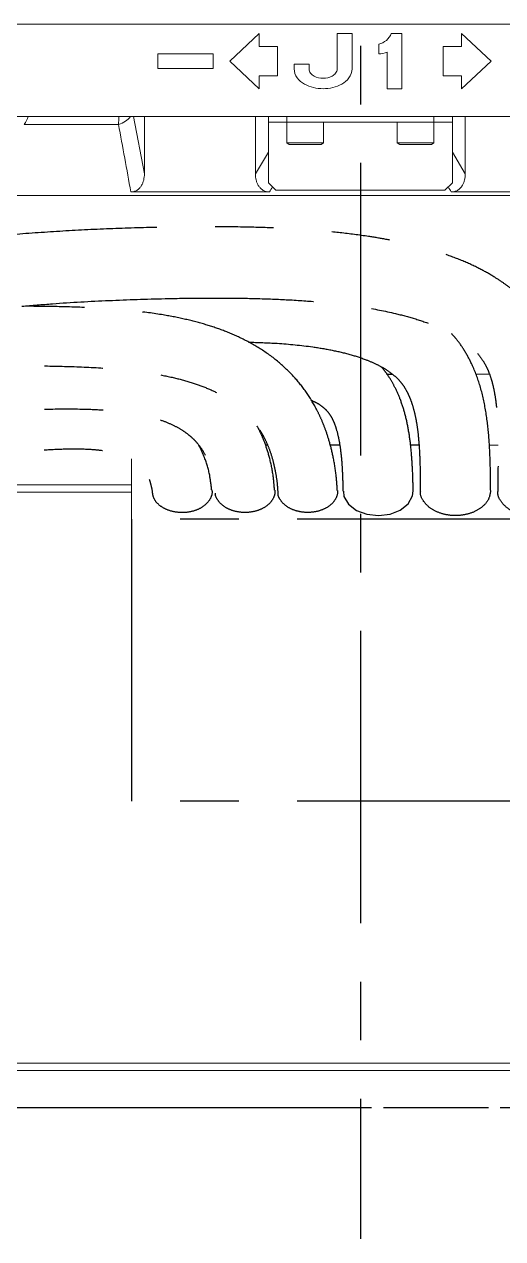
# Model space of a CAD drawing. Extents: x -2384 to 29887, y -2542 to 22350.
# Drawn here: x 1766 to 1896.1, y 956.9 to 1286.5 of the extents above; entities that cross this region are included whole.
import ezdxf

# ---------------------------------------------------------------- set-up
doc = ezdxf.new("R2010")
doc.units = 0
doc.header["$LTSCALE"] = 63.5
doc.header["$MEASUREMENT"] = 0
doc.linetypes.add('CENTER', pattern=[2, 1.25, -0.25, 0.25, -0.25])
doc.linetypes.add('PHANTOM', pattern=[2.5, 1.25, -0.25, 0.25, -0.25, 0.25, -0.25])
doc.layers.get('0').update_dxf_attribs({"linetype": 'CONTINUOUS'})
doc.layers.add('2', color=2, linetype='CENTER')
doc.layers.add('4', color=6, linetype='PHANTOM')

msp = doc.modelspace()

# ---------------------------------------------------------------- linework, layer by layer
at = {"color": 6, "lineweight": 0}
for p, q in [((2007.95, 1286.55), (1706.81, 1286.55)), ((1821.9, 1276.55), (1829.89, 1284.04)), ((1829.89, 1284.04), (1829.89, 1280.55)), ((1851.09, 1284.05), (1855.14, 1284.05)), ((1851.09, 1274.44), (1851.09, 1284.05)), ((1855.14, 1284.05), (1855.14, 1274.45)), ((1868.69, 1284.05), (1865.79, 1284.05)), ((1868.69, 1269.05), (1868.69, 1284.05)), ((1884.88, 1284.06), (1884.88, 1280.55)), ((1892.9, 1276.54), (1884.88, 1284.06)), ((1829.89, 1280.55), (1834.89, 1280.55)), ((1834.89, 1280.55), (1834.89, 1272.55)), ((1862.39, 1281.16), (1862.39, 1278.51)), ((1864.64, 1278.98), (1864.64, 1269.05)), ((1879.88, 1280.55), (1879.88, 1272.55)), ((1884.88, 1280.55), (1879.88, 1280.55)), ((1802.39, 1278.55), (1802.39, 1274.55)), ((1817.39, 1278.55), (1802.39, 1278.55)), ((1817.39, 1274.55), (1817.39, 1278.55)), ((1829.89, 1269.06), (1821.9, 1276.55)), ((1839.39, 1275.72), (1843.44, 1275.72)), ((1839.39, 1274.45), (1839.39, 1275.72)), ((1843.44, 1275.72), (1843.44, 1274.44)), ((1884.88, 1269.03), (1892.9, 1276.54)), ((1802.39, 1274.55), (1817.39, 1274.55)), ((1829.89, 1272.55), (1829.89, 1269.06)), ((1834.89, 1272.55), (1829.89, 1272.55)), ((1879.88, 1272.55), (1884.88, 1272.55)), ((1884.88, 1272.55), (1884.88, 1269.03)), ((1864.64, 1269.05), (1868.69, 1269.05)), ((2095.56, 1261.55), (1573.38, 1261.55)), ((1791.66, 1259.38), (1766.05, 1259.38)), ((1795.72, 1261.55), (1798.69, 1245.97)), ((1798.69, 1245.97), (1798.69, 1261.55)), ((1828.88, 1245.97), (1828.88, 1261.55)), ((1832.38, 1259.95), (1832.38, 1261.55)), ((1832.38, 1259.95), (1832.38, 1259.95)), ((1837.38, 1259.95), (1832.38, 1259.95)), ((1832.38, 1259.95), (1832.38, 1243.55)), ((1832.38, 1259.95), (1837.38, 1259.95)), ((1837.38, 1261.55), (1837.38, 1259.95)), ((1837.38, 1259.95), (1877.38, 1259.95)), ((1837.38, 1259.95), (1837.38, 1254.35)), ((1847.38, 1259.95), (1867.38, 1259.95)), ((1847.38, 1254.35), (1847.38, 1259.95)), ((1867.38, 1259.95), (1867.38, 1254.35)), ((1877.38, 1259.95), (1877.38, 1261.55)), ((1877.38, 1259.95), (1882.38, 1259.95)), ((1882.38, 1259.95), (1877.38, 1259.95)), ((1877.38, 1254.35), (1877.38, 1259.95)), ((1882.38, 1261.55), (1882.38, 1259.95)), ((1882.38, 1259.95), (1882.38, 1259.95)), ((1882.38, 1243.55), (1882.38, 1259.95)), ((1885.88, 1245.97), (1885.88, 1261.55)), ((1837.38, 1254.35), (1838.07, 1253.95)), ((1847.38, 1254.35), (1837.38, 1254.35)), ((1838.07, 1253.95), (1846.69, 1253.95)), ((1846.69, 1253.95), (1847.38, 1254.35)), ((1867.38, 1254.35), (1868.07, 1253.95)), ((1877.38, 1254.35), (1867.38, 1254.35)), ((1868.07, 1253.95), (1876.69, 1253.95)), ((1876.69, 1253.95), (1877.38, 1254.35)), ((1828.88, 1245.97), (1832.38, 1251.8)), ((1882.38, 1251.8), (1885.88, 1245.97)), ((1832.38, 1243.55), (1834.38, 1241.55)), ((1880.38, 1241.55), (1882.38, 1243.55)), ((2082.38, 1240.05), (1632.38, 1240.05)), ((1832.68, 1241.05), (1795, 1241.05)), ((1834.38, 1241.55), (1880.38, 1241.55)), ((1919.76, 1241.05), (1882.08, 1241.05)), ((1888.74, 1191.55), (1892.52, 1191.55)), ((1894.81, 1172.28), (1892.42, 1172.28)), ((1795.18, 1168.6), (1795.18, 1152.21)), ((1752.38, 1161.55), (1795.18, 1161.55)), ((1795.18, 1159.55), (1752.38, 1159.55)), ((1752.38, 1004.55), (1962.38, 1004.55)), ((1962.38, 1002.55), (1752.38, 1002.55))]:
    msp.add_line(p, q, dxfattribs=at)
for centre, radius, start, end in [((1861.34, 1285.85), 4.8, 282.6482, 337.9757), ((1862.01, 1285.85), 7.35, 272.9321, 290.931), ((1755.51, 1266.14), 12.52, 327.3274, 338.1905), ((1687.3, 1265.88), 104.57, 356.4364, 357.5991), ((-4983.16, 16.24), 6887.94, 10.242739, 10.397751), ((3966.02, -7.44), 2471.81, 149.62551, 149.66281), ((-251.26, -7.43), 2471.81, 30.33719, 30.37447)]:
    msp.add_arc(centre, radius, start, end, dxfattribs=at)
msp.add_ellipse((1790.53, 1262.92), major_axis=(4.91, 0.94), ratio=0.739942, start_param=4.80091, end_param=5.655664, dxfattribs=at)
for points, knots in [([(1855.14, 1274.45), (1855.14, 1273.56), (1854.81, 1272.72), (1853.76, 1271.3), (1853.07, 1270.75), (1850.79, 1269.44), (1849.02, 1269.06), (1845.51, 1269.06), (1843.74, 1269.44), (1841.45, 1270.75), (1840.76, 1271.31), (1839.72, 1272.72), (1839.39, 1273.57), (1839.39, 1274.45)], [0, 0, 0, 0, 0.125, 0.125, 0.25, 0.25, 0.5, 0.5, 0.75, 0.75, 0.875, 0.875, 1, 1, 1, 1]), ([(1843.44, 1274.44), (1843.44, 1274.01), (1843.61, 1273.6), (1844.13, 1272.93), (1844.47, 1272.67), (1845.57, 1272.07), (1846.42, 1271.9), (1848.1, 1271.89), (1848.95, 1272.07), (1850.06, 1272.67), (1850.4, 1272.94), (1850.92, 1273.6), (1851.09, 1274.01), (1851.09, 1274.44)], [0, 0, 0, 0, 0.125, 0.125, 0.25, 0.25, 0.5, 0.5, 0.75, 0.75, 0.875, 0.875, 1, 1, 1, 1]), ([(1798.69, 1245.97), (1798.69, 1245.38), (1798.63, 1244.81), (1798.43, 1243.97), (1798.34, 1243.7), (1798.12, 1243.15), (1797.99, 1242.9), (1797.68, 1242.41), (1797.5, 1242.18), (1797.09, 1241.79), (1796.87, 1241.61), (1796.5, 1241.4), (1796.37, 1241.34), (1796.11, 1241.23), (1795.98, 1241.19), (1795.57, 1241.08), (1795.29, 1241.05), (1795, 1241.05)], [0, 0, 0, 0, 0.25, 0.25, 0.375, 0.375, 0.5, 0.5, 0.625, 0.625, 0.75, 0.75, 0.8125, 0.8125, 0.875, 0.875, 1, 1, 1, 1]), ([(1832.68, 1241.05), (1832.39, 1241.05), (1832.1, 1241.08), (1831.68, 1241.18), (1831.54, 1241.23), (1831.27, 1241.33), (1831.14, 1241.4), (1830.89, 1241.54), (1830.77, 1241.61), (1830.54, 1241.79), (1830.42, 1241.88), (1830.11, 1242.18), (1829.92, 1242.4), (1829.6, 1242.89), (1829.47, 1243.15), (1829.24, 1243.68), (1829.15, 1243.96), (1828.94, 1244.81), (1828.88, 1245.38), (1828.88, 1245.97)], [0, 0, 0, 0, 0.125, 0.125, 0.1875, 0.1875, 0.25, 0.25, 0.3125, 0.3125, 0.375, 0.375, 0.5, 0.5, 0.625, 0.625, 0.75, 0.75, 1, 1, 1, 1]), ([(1885.88, 1245.97), (1885.88, 1245.38), (1885.82, 1244.81), (1885.61, 1243.97), (1885.52, 1243.7), (1885.3, 1243.15), (1885.16, 1242.9), (1884.84, 1242.41), (1884.66, 1242.18), (1884.24, 1241.79), (1884.01, 1241.61), (1883.63, 1241.4), (1883.49, 1241.34), (1883.22, 1241.23), (1883.09, 1241.19), (1882.67, 1241.08), (1882.37, 1241.05), (1882.08, 1241.05)], [0, 0, 0, 0, 0.25, 0.25, 0.375, 0.375, 0.5, 0.5, 0.625, 0.625, 0.75, 0.75, 0.8125, 0.8125, 0.875, 0.875, 1, 1, 1, 1])]:
    msp.add_open_spline(points, degree=3, knots=knots, dxfattribs=at)
at = {"layer": '2'}
msp.add_line((1857.38, 1883.92), (1857.38, 956.93), dxfattribs=at)
at = {"layer": '4'}
for p, q in [((1864.65, 1191.55), (1866.15, 1191.55)), ((1832.18, 1172.28), (1831.61, 1172.28)), ((1851.77, 1172.28), (1849.21, 1172.28)), ((1873.33, 1172.28), (1871.05, 1172.28)), ((1919.58, 1152.21), (1795.18, 1152.21)), ((1795.18, 1152.21), (1795.18, 1075.72)), ((1919.58, 1075.72), (1795.18, 1075.72)), ((149.14, 992.55), (6952.97, 992.55)), ((669.83, 992.55), (6952.97, 992.55))]:
    msp.add_line(p, q, dxfattribs=at)
at = {"layer": '4', "flags": 128}
msp.add_lwpolyline([(1852.76, 1159.82), (1852.89, 1158.39), (1854.15, 1156.29), (1856.31, 1154.61), (1859.14, 1153.54), (1862.3, 1153.18), (1865.46, 1153.59), (1868.24, 1154.71), (1870.34, 1156.42), (1871.53, 1158.53), (1871.74, 1159.94), (1871.74, 1159.94)], dxfattribs=at)
at = {"layer": '4'}
for points, knots in [([(1913.81, 1160), (1913.83, 1161.38), (1913.87, 1165.06), (1913.96, 1171.61), (1913.84, 1178.76), (1913.35, 1185.27), (1912.51, 1190.86), (1911.24, 1196.01), (1909.56, 1200.56), (1907.61, 1204.39), (1905.55, 1207.47), (1903.55, 1209.91), (1901.72, 1211.83), (1900.07, 1213.35), (1898.4, 1214.75), (1896.39, 1216.27), (1893.53, 1218.17), (1889.66, 1220.35), (1884.84, 1222.54), (1879.6, 1224.45), (1874.34, 1226), (1869.28, 1227.22), (1864.4, 1228.19), (1858.64, 1229.15), (1852.03, 1229.99), (1844.38, 1230.69), (1836.56, 1231.17), (1827.33, 1231.51), (1816.55, 1231.64), (1804.05, 1231.51), (1790.9, 1231.14), (1777.44, 1230.5), (1764.06, 1229.58), (1750.11, 1228.32), (1735.67, 1226.69), (1720.85, 1224.66), (1706.52, 1222.37), (1692.58, 1219.85), (1682.58, 1217.88), (1677.23, 1216.74), (1676.38, 1216.56)], [0, 0, 0, 0, 0.0179622, 0.0480949, 0.07715, 0.0983311, 0.1183651, 0.1369627, 0.1538367, 0.1687294, 0.1813528, 0.1920509, 0.2011531, 0.2086842, 0.2151028, 0.2236565, 0.2348931, 0.2508073, 0.269816, 0.2895585, 0.3081812, 0.3258066, 0.3425782, 0.35858, 0.3848042, 0.4096817, 0.4357282, 0.4630887, 0.5015872, 0.542503, 0.5860383, 0.6302557, 0.673669, 0.7162844, 0.7663417, 0.815199, 0.8628389, 0.9099731, 0.9570509, 0.9659789, 0.9659789, 0.9659789, 0.9659789]), ([(1851.12, 1160.04), (1851.04, 1161.35), (1850.85, 1164.37), (1850.12, 1168.76), (1849.1, 1173), (1847.97, 1176.46), (1846.81, 1179.33), (1845.26, 1182.58), (1843.02, 1186.36), (1839.64, 1190.71), (1835.51, 1194.73), (1830.74, 1198.26), (1825.67, 1201.11), (1820.59, 1203.32), (1815.37, 1205.1), (1809.81, 1206.55), (1803.27, 1207.82), (1795.71, 1208.82), (1787.2, 1209.49), (1778.35, 1209.86), (1769.23, 1210.01), (1757.82, 1210.04), (1744.29, 1210.08), (1728.83, 1210.47), (1713.15, 1211.12), (1697.13, 1212.05), (1684.72, 1212.95), (1677.82, 1213.5), (1676.38, 1213.62)], [0, 0, 0, 0, 0.0130626, 0.0300845, 0.0447127, 0.0569333, 0.066742, 0.0756081, 0.0928098, 0.109913, 0.1285513, 0.147339, 0.1644974, 0.180496, 0.1956998, 0.2115669, 0.228518, 0.2502036, 0.2725858, 0.29537, 0.318572, 0.3422042, 0.381753, 0.4202024, 0.4577065, 0.4986908, 0.5395392, 0.5503154, 0.5503154, 0.5503154, 0.5503154]), ([(1765.38, 1210.01), (1768.16, 1210.25), (1776.05, 1210.93), (1789.07, 1211.63), (1802.72, 1212.09), (1814.49, 1212.27), (1824.22, 1212.25), (1833.35, 1212.02), (1841.89, 1211.57), (1850.13, 1210.86), (1858.45, 1209.79), (1865.82, 1208.38), (1872.15, 1206.71), (1877.17, 1204.99), (1881.38, 1203.1), (1884.66, 1201.18), (1887.1, 1199.37), (1889.09, 1197.45), (1890.57, 1195.53), (1891.71, 1193.51), (1892.59, 1191.43), (1893.29, 1189.11), (1893.88, 1186.4), (1894.35, 1183.09), (1894.68, 1179.03), (1894.83, 1174.25), (1894.83, 1168.84), (1894.75, 1163.95), (1894.72, 1161.03), (1894.71, 1159.96)], [0, 0, 0, 0, 0.046717, 0.132509, 0.218436, 0.276769, 0.33218, 0.384489, 0.433693, 0.480002, 0.528458, 0.581253, 0.613599, 0.64653, 0.677855, 0.699215, 0.718784, 0.736843, 0.754031, 0.768139, 0.782918, 0.798547, 0.815641, 0.837061, 0.863582, 0.895442, 0.932706, 0.975287, 1, 1, 1, 1]), ([(1826.94, 1200.28), (1829.56, 1200.2), (1835.45, 1200.02), (1843.04, 1199.25), (1849.62, 1198.16), (1854.48, 1197.02), (1858.54, 1195.71), (1861.76, 1194.33), (1864.18, 1193), (1866.16, 1191.6), (1867.72, 1190.18), (1868.96, 1188.7), (1869.87, 1187.22), (1870.62, 1185.69), (1871.26, 1184.06), (1871.9, 1181.99), (1872.51, 1179.31), (1873.03, 1175.94), (1873.4, 1171.89), (1873.6, 1167.26), (1873.66, 1163.15), (1873.66, 1160.74), (1873.66, 1159.92)], [0, 0, 0, 0, 0.097144, 0.21786, 0.284359, 0.347402, 0.4063, 0.446185, 0.481905, 0.51389, 0.542191, 0.567407, 0.593922, 0.614307, 0.637456, 0.666016, 0.703511, 0.750869, 0.80897, 0.878212, 0.958474, 1, 1, 1, 1]), ([(1892.76, 1160.07), (1892.76, 1160.98), (1892.76, 1163.79), (1892.67, 1168.97), (1892.3, 1175.51), (1891.47, 1182.2), (1889.98, 1188.62), (1887.96, 1193.97), (1885.66, 1198.11), (1883.8, 1200.8), (1882.55, 1202.15), (1882.15, 1202.59)], [0, 0, 0, 0, 0.072203, 0.22376, 0.374682, 0.525985, 0.667855, 0.797106, 0.885551, 0.963491, 1, 1, 1, 1]), ([(1676.38, 1197.44), (1676.49, 1197.43), (1682.92, 1196.92), (1693.4, 1196.15), (1707.84, 1195.27), (1720.04, 1194.68), (1732.4, 1194.23), (1744.14, 1193.98), (1755.3, 1193.9), (1765.79, 1193.89), (1776.38, 1193.77), (1785.88, 1193.4), (1793.96, 1192.74), (1800.43, 1191.9), (1806.1, 1190.82), (1811.06, 1189.51), (1815.44, 1187.97), (1819.39, 1186.15), (1823.05, 1183.92), (1826.25, 1181.29), (1828.34, 1178.92), (1829.67, 1177.06), (1830.59, 1175.6), (1831.57, 1173.77), (1832.55, 1171.51), (1833.47, 1168.78), (1834.24, 1165.55), (1834.76, 1162.4), (1834.89, 1160.28), (1834.94, 1159.45)], [0.4724222, 0.4724222, 0.4724222, 0.4724222, 0.4732949, 0.5229007, 0.5546082, 0.5864097, 0.6183607, 0.6515275, 0.6786275, 0.7064454, 0.7349055, 0.7635952, 0.7838108, 0.8023874, 0.8193572, 0.8347672, 0.8493843, 0.8640841, 0.8798467, 0.8972797, 0.9140415, 0.9201918, 0.9275945, 0.9366273, 0.9473286, 0.9597419, 0.9739021, 0.989813, 1, 1, 1, 1]), ([(1871.72, 1160.14), (1871.71, 1160.87), (1871.68, 1163.18), (1871.51, 1167.19), (1871.13, 1172), (1870.49, 1176.59), (1869.55, 1180.9), (1868.29, 1184.76), (1866.86, 1187.99), (1865.43, 1190.44), (1864.23, 1192.22), (1863.47, 1193.13), (1863.15, 1193.51)], [0, 0, 0, 0, 0.073274, 0.231419, 0.375508, 0.508012, 0.629901, 0.739478, 0.833576, 0.908385, 0.960941, 1, 1, 1, 1]), ([(1843.99, 1184.51), (1844.45, 1184.31), (1845.49, 1183.86), (1846.87, 1182.97), (1848.05, 1181.94), (1848.87, 1180.95), (1849.56, 1179.87), (1850.24, 1178.47), (1850.96, 1176.42), (1851.62, 1173.64), (1852.13, 1170.14), (1852.46, 1166.08), (1852.6, 1162.54), (1852.62, 1160.48), (1852.63, 1159.81)], [0, 0, 0, 0, 0.04714, 0.104746, 0.151485, 0.193797, 0.226004, 0.27465, 0.344997, 0.442521, 0.570218, 0.727862, 0.911627, 1, 1, 1, 1]), ([(1676.38, 1182.08), (1678.04, 1182), (1685.01, 1181.64), (1697.29, 1181.15), (1713.34, 1180.78), (1729.76, 1180.72), (1746.71, 1181.04), (1761.73, 1181.77), (1774.29, 1182.19), (1782.97, 1182.15), (1789.93, 1181.73), (1795.37, 1181.07), (1799.92, 1180.14), (1803.61, 1179.02), (1806.54, 1177.8), (1808.88, 1176.5), (1810.4, 1175.4), (1811.4, 1174.56), (1812.28, 1173.74), (1813.37, 1172.54), (1814.59, 1170.84), (1815.82, 1168.56), (1816.9, 1165.61), (1817.64, 1162.48), (1817.82, 1160.24), (1817.89, 1159.31)], [0.5062531, 0.5062531, 0.5062531, 0.5062531, 0.5202766, 0.5651543, 0.6101486, 0.6563262, 0.7047893, 0.755146, 0.7857642, 0.8145017, 0.8325837, 0.8497749, 0.8664307, 0.8788231, 0.8911499, 0.9028738, 0.9122916, 0.9162152, 0.9217124, 0.9296123, 0.9399647, 0.9528697, 0.968465, 0.9868538, 1, 1, 1, 1]), ([(1834.06, 1160.12), (1833.95, 1161.51), (1833.7, 1164.62), (1832.74, 1169.01), (1831.54, 1172.76), (1830.39, 1175.43), (1829.72, 1176.84), (1829.36, 1177.46), (1829.34, 1177.5)], [0, 0, 0, 0, 0.228321, 0.50933, 0.740897, 0.88158, 0.993248, 1, 1, 1, 1]), ([(1676.38, 1170.31), (1679.74, 1170), (1687.55, 1169.35), (1699.74, 1168.6), (1711.09, 1168.21), (1720.55, 1168.12), (1728.43, 1168.19), (1736.8, 1168.42), (1745.03, 1168.86), (1752.98, 1169.46), (1760.47, 1170.14), (1767.8, 1170.8), (1774.53, 1171.24), (1780.33, 1171.37), (1784.82, 1171.19), (1788.24, 1170.79), (1791.05, 1170.24), (1793.67, 1169.43), (1795.58, 1168.5), (1796.81, 1167.63), (1797.5, 1167.02), (1798.01, 1166.49), (1798.42, 1166), (1798.87, 1165.36), (1799.37, 1164.52), (1799.92, 1163.35), (1800.41, 1161.8), (1800.75, 1160.35), (1800.85, 1159.37), (1800.87, 1159.09)], [0.5482867, 0.5482867, 0.5482867, 0.5482867, 0.5788217, 0.619291, 0.6590014, 0.6821251, 0.7055373, 0.7311036, 0.7589819, 0.7815508, 0.8051618, 0.8291825, 0.850942, 0.8700516, 0.8865699, 0.8973516, 0.9075942, 0.9197761, 0.9338307, 0.9407197, 0.9464022, 0.9509045, 0.9550064, 0.9595378, 0.9657871, 0.9737906, 0.9836179, 0.9953527, 1, 1, 1, 1]), ([(1816.97, 1160.19), (1816.82, 1161.51), (1816.49, 1164.51), (1815.33, 1168.57), (1814.04, 1171.18), (1813.5, 1172.28)], [0, 0, 0, 0, 0.31248, 0.708307, 1, 1, 1, 1]), ([(1817.01, 1160.2), (1817.04, 1160.05), (1817.18, 1159.26), (1816.74, 1157.81), (1815.43, 1156.1), (1813.35, 1154.79), (1810.78, 1154.04), (1808, 1153.94), (1805.33, 1154.49), (1803.09, 1155.63), (1801.45, 1157.22), (1801.09, 1158.48), (1800.91, 1159.1)], [0, 0, 0, 0, 0.02586, 0.134178, 0.24249, 0.350948, 0.45961, 0.568401, 0.677173, 0.785755, 0.894049, 1, 1, 1, 1]), ([(1834.09, 1160.12), (1834.11, 1160), (1834.24, 1159.25), (1833.8, 1157.84), (1832.5, 1156.12), (1830.42, 1154.82), (1827.85, 1154.07), (1825.08, 1153.97), (1822.42, 1154.52), (1820.14, 1155.66), (1818.63, 1157.27), (1817.91, 1158.57), (1817.98, 1159.26), (1817.98, 1159.31)], [0, 0, 0, 0, 0.019719, 0.127655, 0.235589, 0.343597, 0.451713, 0.559902, 0.668091, 0.776199, 0.884174, 0.992027, 1, 1, 1, 1]), ([(1851.14, 1160.04), (1851.15, 1159.95), (1851.28, 1159.23), (1850.83, 1157.84), (1849.53, 1156.13), (1847.45, 1154.83), (1844.89, 1154.08), (1842.12, 1153.98), (1839.46, 1154.53), (1837.18, 1155.67), (1835.66, 1157.28), (1834.94, 1158.63), (1835.03, 1159.36), (1835.04, 1159.45)], [0, 0, 0, 0, 0.014833, 0.122534, 0.230233, 0.337978, 0.445792, 0.55365, 0.661508, 0.769317, 0.877046, 0.984703, 1, 1, 1, 1]), ([(1892.77, 1159.97), (1892.66, 1159.2), (1892.45, 1157.68), (1890.8, 1155.65), (1888.37, 1154.11), (1885.34, 1153.24), (1882.08, 1153.12), (1878.95, 1153.77), (1876.28, 1155.12), (1874.47, 1157.01), (1873.62, 1158.72), (1873.75, 1159.7), (1873.78, 1159.92)], [0, 0, 0, 0, 0.10785, 0.215703, 0.323455, 0.431037, 0.538475, 0.645843, 0.753237, 0.860745, 0.968422, 1, 1, 1, 1]), ([(1913.8, 1159.93), (1913.7, 1159.17), (1913.48, 1157.65), (1911.83, 1155.63), (1909.4, 1154.09), (1906.37, 1153.21), (1903.11, 1153.09), (1899.98, 1153.74), (1897.31, 1155.09), (1895.5, 1156.98), (1894.64, 1158.71), (1894.78, 1159.71), (1894.82, 1159.95)], [0, 0, 0, 0, 0.107445, 0.214891, 0.322295, 0.429596, 0.536787, 0.643903, 0.751002, 0.85815, 0.965396, 1, 1, 1, 1])]:
    msp.add_open_spline(points, degree=3, knots=knots, dxfattribs=at)
msp.add_open_spline([(1871.74, 1159.94), (1871.69, 1160.14)], degree=1, dxfattribs=at)

doc.saveas('drawing.dxf')
